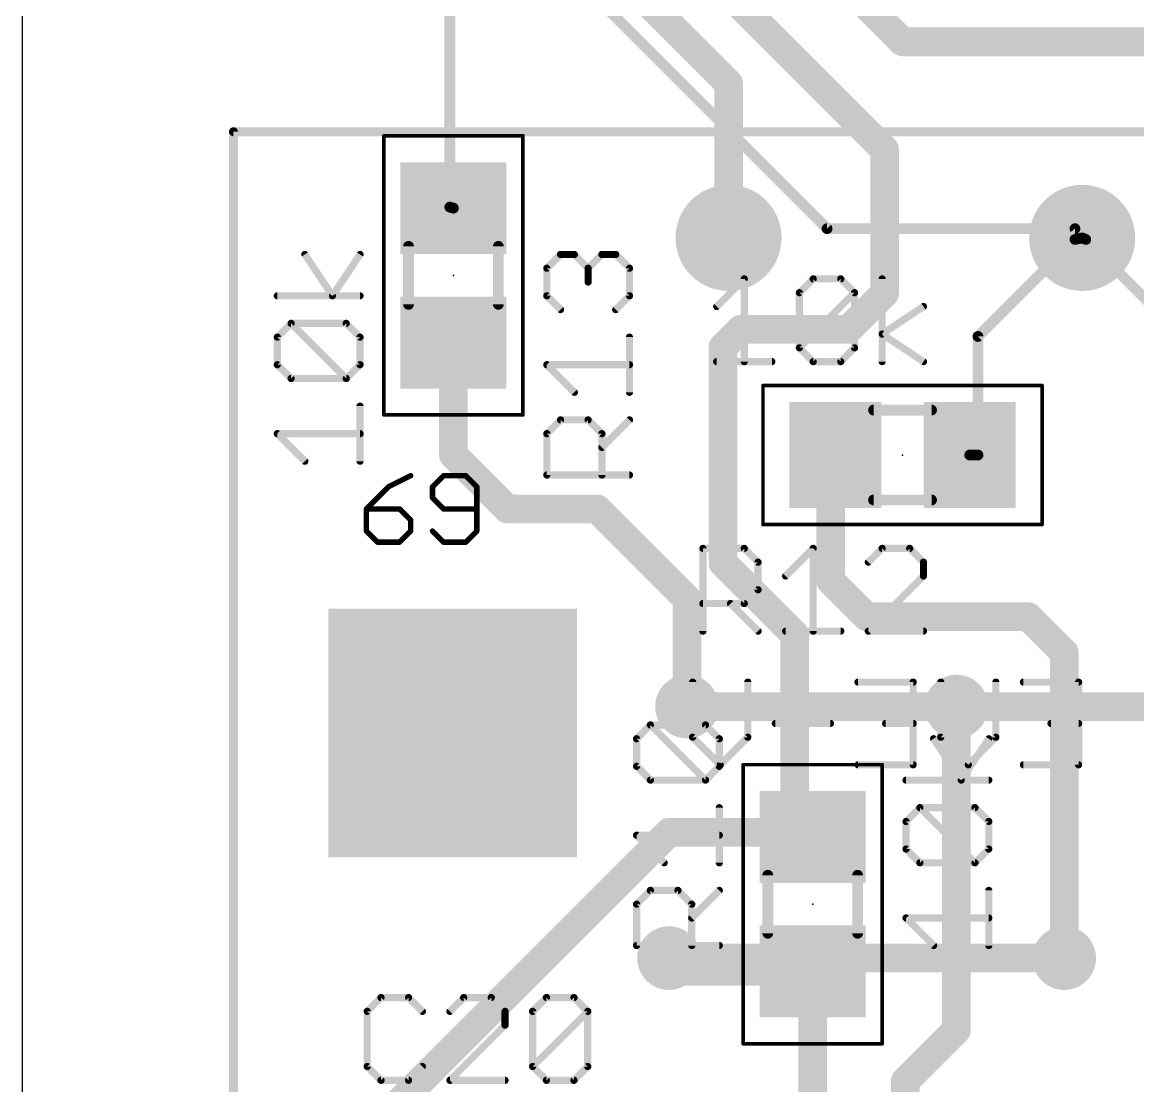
# Model space of a CAD drawing. Extents: x -1 to 57.9, y -5.8 to 55.6.
# Drawn here: x -1.02 to 14.76, y 6.32 to 21.36 of the extents above; entities that cross this region are included whole.
import ezdxf

# ---------------------------------------------------------------- set-up
doc = ezdxf.new("R2010")
doc.units = 0
for name, color, linetype in [('1', 22, 'CONTINUOUS'), ('16', 175, 'CONTINUOUS'), ('17', 82, 'CONTINUOUS'), ('18', 82, 'CONTINUOUS'), ('20', 7, 'CONTINUOUS'), ('22', 253, 'CONTINUOUS'), ('23', 7, 'CONTINUOUS'), ('25', 253, 'CONTINUOUS'), ('27', 253, 'CONTINUOUS'), ('39', 22, 'CONTINUOUS'), ('51', 253, 'CONTINUOUS')]:
    doc.layers.add(name, color=color, linetype=linetype)

# ---------------------------------------------------------------- blocks, each defined once
blk = doc.blocks.new('RECT')
blk.add_solid([(-0.5, -0.5), (0.5, -0.5), (-0.5, 0.5), (0.5, 0.5)])
blk = doc.blocks.new('ROUNDP')
at = {"const_width": 0.5}
blk.add_lwpolyline([(0, -0.25, 1), (0, 0.25, 1), (0, -0.25)], format="xyb", dxfattribs=at)
blk = doc.blocks.new('SQUAREP')
blk.add_solid([(-0.5, -0.5), (0.5, -0.5), (-0.5, 0.5), (0.5, 0.5)])
blk = doc.blocks.new('ROUNDV')
at = {"const_width": 0.5}
blk.add_lwpolyline([(0, -0.25, 1), (0, 0.25, 1), (0, -0.25)], format="xyb", dxfattribs=at)

msp = doc.modelspace()

# ---------------------------------------------------------------- linework, layer by layer
at = {"layer": '1'}
for points, const_width in [([(10.16, 22.352), (11.43, 21.082)], 0.4064), ([(8.89, 21.844), (11.176, 19.558)], 0.4064), ([(8.97, 20.494), (7.874, 21.59)], 0.4064), ([(5.0292, 21.6408), (5.0292, 18.7452)], 0.1524), ([(11.43, 21.082), (20.574, 21.082)], 0.4064), ([(8.97, 18.31), (8.97, 20.494)], 0.4064), ([(11.176, 19.558), (11.176, 17.526)], 0.4064), ([(5.0292, 18.7452), (5.08, 18.73)], 0.1524), ([(13.8684, 18.288), (12.4968, 16.9164)], 0.1524), ([(13.8684, 18.288), (13.97, 18.31)], 0.1524), ([(11.176, 17.526), (10.668, 17.018)], 0.4064), ([(9.144, 17.018), (8.89, 16.764)], 0.4064), ([(10.668, 17.018), (9.144, 17.018)], 0.4064), ([(5.08, 15.24), (5.08, 16.83)], 0.4064), ([(8.89, 16.764), (8.89, 13.716)], 0.4064), ([(12.4968, 16.9164), (12.4968, 15.24)], 0.1524), ([(5.842, 14.478), (5.08, 15.24)], 0.4064), ([(10.414, 15.174), (10.48, 15.24)], 0.4064), ([(10.414, 13.462), (10.414, 15.174)], 0.4064), ([(12.4968, 15.24), (12.38, 15.24)], 0.1524), ([(7.112, 14.478), (5.842, 14.478)], 0.4064), ([(8.382, 13.208), (7.112, 14.478)], 0.4064), ([(8.89, 13.716), (9.906, 12.7)], 0.4064), ([(10.922, 12.954), (10.414, 13.462)], 0.4064), ([(8.382, 11.684), (8.382, 13.208)], 0.4064), ([(13.208, 12.954), (10.922, 12.954)], 0.4064), ([(13.716, 12.446), (13.208, 12.954)], 0.4064), ([(9.906, 12.7), (9.906, 10.094)], 0.4064), ([(13.716, 8.128), (13.716, 12.446)], 0.4064), ([(12.192, 7.112), (12.192, 11.684)], 0.4064), ([(9.906, 10.094), (10.16, 9.84)], 0.4064), ([(4.13, 5.908), (8.128, 9.906)], 0.4064), ([(8.128, 9.906), (10.094, 9.906)], 0.4064), ([(10.094, 9.906), (10.16, 9.84)], 0.4064), ([(8.316, 7.94), (8.128, 8.128)], 0.4064), ([(10.16, 7.94), (8.316, 7.94)], 0.4064), ([(10.16, 6.096), (10.16, 7.94)], 0.4064), ([(11.47, 6.39), (12.192, 7.112)], 0.4064), ([(11.47, 3.81), (11.47, 6.39)], 0.4064)]:
    msp.add_lwpolyline(points, dxfattribs=dict(at, const_width=const_width))
for points, const_width in [([(11.43, 21.1836, 1), (11.43, 20.9804)], 0.2032), ([(11.3582, 21.0102, 1), (11.5018, 21.1538)], 0.2032), ([(9.0716, 20.494, 1), (8.8684, 20.494)], 0.2032), ([(8.8982, 20.4222, 1), (9.0418, 20.5658)], 0.2032), ([(11.2776, 19.558, 1), (11.0744, 19.558)], 0.2032), ([(11.1042, 19.4862, 1), (11.2478, 19.6298)], 0.2032), ([(5.0401, 18.7817, 1), (5.0183, 18.7087)], 0.0762), ([(4.9911, 18.7452, 1), (5.0673, 18.7452)], 0.0762), ([(5.0691, 18.6935, 1), (5.0909, 18.7665)], 0.0762), ([(8.8684, 18.31, 1), (9.0716, 18.31)], 0.2032), ([(13.8603, 18.3252, 1), (13.8765, 18.2508)], 0.0762), ([(13.8953, 18.2611, 1), (13.8415, 18.3149)], 0.0762), ([(13.9781, 18.2728, 1), (13.9619, 18.3472)], 0.0762), ([(11.2478, 17.4542, 1), (11.1042, 17.5978)], 0.2032), ([(11.0744, 17.526, 1), (11.2776, 17.526)], 0.2032), ([(9.144, 17.1196, 1), (9.144, 16.9164)], 0.2032), ([(9.2158, 16.9462, 1), (9.0722, 17.0898)], 0.2032), ([(10.5962, 17.0898, 1), (10.7398, 16.9462)], 0.2032), ([(10.668, 16.9164, 1), (10.668, 17.1196)], 0.2032), ([(5.1816, 16.83, 1), (4.9784, 16.83)], 0.2032), ([(8.9916, 16.764, 1), (8.7884, 16.764)], 0.2032), ([(8.8182, 16.8358, 1), (8.9618, 16.6922)], 0.2032), ([(12.5349, 16.9164, 1), (12.4587, 16.9164)], 0.0762), ([(12.4699, 16.9433, 1), (12.5237, 16.8895)], 0.0762), ([(4.9784, 15.24, 1), (5.1816, 15.24)], 0.2032), ([(5.1518, 15.3118, 1), (5.0082, 15.1682)], 0.2032), ([(10.5156, 15.174, 1), (10.3124, 15.174)], 0.2032), ([(10.3422, 15.2458, 1), (10.4858, 15.1022)], 0.2032), ([(10.5518, 15.1682, 1), (10.4082, 15.3118)], 0.2032), ([(12.38, 15.2781, 1), (12.38, 15.2019)], 0.0762), ([(12.4968, 15.2019, 1), (12.4968, 15.2781)], 0.0762), ([(12.4587, 15.24, 1), (12.5349, 15.24)], 0.0762), ([(5.842, 14.5796, 1), (5.842, 14.3764)], 0.2032), ([(7.1838, 14.5498, 1), (7.0402, 14.4062)], 0.2032), ([(7.112, 14.3764, 1), (7.112, 14.5796)], 0.2032), ([(5.7702, 14.4062, 1), (5.9138, 14.5498)], 0.2032), ([(8.9618, 13.7878, 1), (8.8182, 13.6442)], 0.2032), ([(8.7884, 13.716, 1), (8.9916, 13.716)], 0.2032), ([(10.3124, 13.462, 1), (10.5156, 13.462)], 0.2032), ([(10.4858, 13.5338, 1), (10.3422, 13.3902)], 0.2032), ([(8.4836, 13.208, 1), (8.2804, 13.208)], 0.2032), ([(8.3102, 13.1362, 1), (8.4538, 13.2798)], 0.2032), ([(10.922, 13.0556, 1), (10.922, 12.8524)], 0.2032), ([(10.8502, 12.8822, 1), (10.9938, 13.0258)], 0.2032), ([(13.2798, 13.0258, 1), (13.1362, 12.8822)], 0.2032), ([(13.208, 12.8524, 1), (13.208, 13.0556)], 0.2032), ([(10.0076, 12.7, 1), (9.8044, 12.7)], 0.2032), ([(9.8342, 12.6282, 1), (9.9778, 12.7718)], 0.2032), ([(13.8176, 12.446, 1), (13.6144, 12.446)], 0.2032), ([(13.6442, 12.3742, 1), (13.7878, 12.5178)], 0.2032), ([(12.2936, 11.684, 1), (12.0904, 11.684)], 0.2032), ([(8.2804, 11.684, 1), (8.4836, 11.684)], 0.2032), ([(9.9778, 10.1658, 1), (9.8342, 10.0222)], 0.2032), ([(8.128, 10.0076, 1), (8.128, 9.8044)], 0.2032), ([(8.1998, 9.8342, 1), (8.0562, 9.9778)], 0.2032), ([(9.8044, 10.094, 1), (10.0076, 10.094)], 0.2032), ([(10.1658, 9.9778, 1), (10.0222, 9.8342)], 0.2032), ([(10.094, 9.8044, 1), (10.094, 10.0076)], 0.2032), ([(10.0882, 9.7682, 1), (10.2318, 9.9118)], 0.2032), ([(10.0882, 9.7682, 1), (10.2318, 9.9118)], 0.2032), ([(8.1998, 8.1998, 1), (8.0562, 8.0562)], 0.2032), ([(13.6144, 8.128, 1), (13.8176, 8.128)], 0.2032), ([(8.316, 8.0416, 1), (8.316, 7.8384)], 0.2032), ([(8.2442, 7.8682, 1), (8.3878, 8.0118)], 0.2032), ([(10.2616, 7.94, 1), (10.0584, 7.94)], 0.2032), ([(10.16, 7.8384, 1), (10.16, 8.0416)], 0.2032), ([(12.2638, 7.0402, 1), (12.1202, 7.1838)], 0.2032), ([(12.0904, 7.112, 1), (12.2936, 7.112)], 0.2032), ([(11.5716, 6.39, 1), (11.3684, 6.39)], 0.2032), ([(11.3982, 6.4618, 1), (11.5418, 6.3182)], 0.2032)]:
    msp.add_lwpolyline(points, format="xyb", dxfattribs=dict(at, const_width=const_width))
at = {"layer": '16'}
for points, const_width in [([(5.9436, 22.86), (10.3632, 18.4404)], 0.1524), ([(10.3632, 18.4404), (13.8684, 18.4404)], 0.1524), ([(13.8684, 18.4404), (13.97, 18.31)], 0.1524), ([(14.0208, 18.288), (13.97, 18.31)], 0.1524), ([(14.0208, 18.288), (17.526, 14.7828)], 0.1524), ([(12.192, 11.684), (8.382, 11.684)], 0.4064), ([(15.24, 11.684), (12.192, 11.684)], 0.4064), ([(8.128, 8.128), (13.716, 8.128)], 0.4064)]:
    msp.add_lwpolyline(points, dxfattribs=dict(at, const_width=const_width))
for points, const_width in [([(10.3632, 18.4785, 1), (10.3632, 18.4023)], 0.0762), ([(10.3363, 18.4135, 1), (10.3901, 18.4673)], 0.0762), ([(13.8985, 18.4638, 1), (13.8383, 18.417)], 0.0762), ([(13.8684, 18.4023, 1), (13.8684, 18.4785)], 0.0762), ([(13.9851, 18.345, 1), (13.9549, 18.275)], 0.0762), ([(13.9399, 18.2866, 1), (14.0001, 18.3334)], 0.0762), ([(14.0477, 18.3149, 1), (13.9939, 18.2611)], 0.0762), ([(14.0057, 18.253, 1), (14.0359, 18.323)], 0.0762), ([(8.382, 11.7856, 1), (8.382, 11.5824)], 0.2032), ([(12.192, 11.7856, 1), (12.192, 11.5824)], 0.2032), ([(12.192, 11.5824, 1), (12.192, 11.7856)], 0.2032), ([(8.128, 8.2296, 1), (8.128, 8.0264)], 0.2032), ([(13.716, 8.0264, 1), (13.716, 8.2296)], 0.2032)]:
    msp.add_lwpolyline(points, format="xyb", dxfattribs=dict(at, const_width=const_width))
at = {"layer": '20'}
msp.add_line((-1.016, 55.616), (-1.016, -0.762), dxfattribs=at)
at = {"layer": '22'}
for points, const_width in [([(20.97, 19.81), (1.97, 19.81)], 0.127), ([(1.97, 19.81), (1.97, 1.81)], 0.127), ([(8.462, 11.2506), (8.462, 12.0302)], 0.1016), ([(9.2416, 12.0302), (9.2416, 11.2506)], 0.1016), ([(10.8008, 12.0302), (11.5804, 12.0302)], 0.1016), ([(11.5804, 12.0302), (11.5804, 10.8608)], 0.1016), ([(11.9702, 11.2506), (11.9702, 12.0302)], 0.1016), ([(12.7498, 12.0302), (12.7498, 11.2506)], 0.1016), ([(13.1396, 12.0302), (13.9192, 12.0302)], 0.1016), ([(13.9192, 12.0302), (13.9192, 10.8608)], 0.1016), ([(10.411, 11.4455), (9.6314, 11.4455)], 0.1016), ([(11.5804, 11.4455), (11.1906, 11.4455)], 0.1016), ([(13.9192, 11.4455), (13.5294, 11.4455)], 0.1016), ([(8.8518, 10.8608), (8.462, 11.2506)], 0.1016), ([(9.2416, 11.2506), (8.8518, 10.8608)], 0.1016), ([(12.36, 10.8608), (11.9702, 11.2506)], 0.1016), ([(12.7498, 11.2506), (12.36, 10.8608)], 0.1016), ([(11.5804, 10.8608), (10.8008, 10.8608)], 0.1016), ([(13.9192, 10.8608), (13.1396, 10.8608)], 0.1016)]:
    msp.add_lwpolyline(points, dxfattribs=dict(at, const_width=const_width))
for points, const_width in [([(1.97, 19.8418, 1), (1.97, 19.7783)], 0.0635), ([(2.0018, 19.81, 1), (1.9383, 19.81)], 0.0635), ([(8.4874, 12.0302, 1), (8.4366, 12.0302)], 0.0508), ([(9.267, 12.0302, 1), (9.2162, 12.0302)], 0.0508), ([(10.8008, 12.0556, 1), (10.8008, 12.0048)], 0.0508), ([(11.6058, 12.0302, 1), (11.555, 12.0302)], 0.0508), ([(11.5804, 12.0048, 1), (11.5804, 12.0556)], 0.0508), ([(11.9956, 12.0302, 1), (11.9448, 12.0302)], 0.0508), ([(12.7752, 12.0302, 1), (12.7244, 12.0302)], 0.0508), ([(13.1396, 12.0556, 1), (13.1396, 12.0048)], 0.0508), ([(13.9446, 12.0302, 1), (13.8938, 12.0302)], 0.0508), ([(13.9192, 12.0048, 1), (13.9192, 12.0556)], 0.0508), ([(9.6314, 11.4709, 1), (9.6314, 11.4201)], 0.0508), ([(10.411, 11.4201, 1), (10.411, 11.4709)], 0.0508), ([(11.1906, 11.4709, 1), (11.1906, 11.4201)], 0.0508), ([(11.5804, 11.4201, 1), (11.5804, 11.4709)], 0.0508), ([(13.5294, 11.4709, 1), (13.5294, 11.4201)], 0.0508), ([(13.9192, 11.4201, 1), (13.9192, 11.4709)], 0.0508), ([(8.48, 11.2686, 1), (8.4441, 11.2326)], 0.0508), ([(8.4366, 11.2506, 1), (8.4874, 11.2506)], 0.0508), ([(9.2162, 11.2506, 1), (9.267, 11.2506)], 0.0508), ([(9.2596, 11.2326, 1), (9.2237, 11.2686)], 0.0508), ([(11.9882, 11.2686, 1), (11.9522, 11.2326)], 0.0508), ([(11.9448, 11.2506, 1), (11.9956, 11.2506)], 0.0508), ([(12.7244, 11.2506, 1), (12.7752, 11.2506)], 0.0508), ([(12.7678, 11.2326, 1), (12.7318, 11.2686)], 0.0508), ([(8.8339, 10.8788, 1), (8.8698, 10.8428)], 0.0508), ([(8.8339, 10.8428, 1), (8.8698, 10.8788)], 0.0508), ([(10.8008, 10.8862, 1), (10.8008, 10.8354)], 0.0508), ([(11.555, 10.8608, 1), (11.6058, 10.8608)], 0.0508), ([(11.5804, 10.8354, 1), (11.5804, 10.8862)], 0.0508), ([(12.342, 10.8788, 1), (12.378, 10.8428)], 0.0508), ([(12.342, 10.8428, 1), (12.378, 10.8788)], 0.0508), ([(13.1396, 10.8862, 1), (13.1396, 10.8354)], 0.0508), ([(13.8938, 10.8608, 1), (13.9446, 10.8608)], 0.0508), ([(13.9192, 10.8354, 1), (13.9192, 10.8862)], 0.0508)]:
    msp.add_lwpolyline(points, format="xyb", dxfattribs=dict(at, const_width=const_width))
at = {"layer": '23'}
for p in [(5.08, 17.78), (11.43, 15.24), (10.16, 8.89)]:
    msp.add_point(p, dxfattribs=at)
at = {"layer": '25'}
for points, const_width in [([(6.3998, 17.8811), (6.5947, 18.076)], 0.1016), ([(6.5947, 18.076), (6.7896, 18.076)], 0.1016), ([(6.7896, 18.076), (6.9845, 17.8811)], 0.1016), ([(6.9845, 17.8811), (7.1794, 18.076)], 0.1016), ([(7.1794, 18.076), (7.3743, 18.076)], 0.1016), ([(7.3743, 18.076), (7.5692, 17.8811)], 0.1016), ([(6.3998, 17.4913), (6.3998, 17.8811)], 0.1016), ([(6.9845, 17.8811), (6.9845, 17.6862)], 0.1016), ([(7.5692, 17.8811), (7.5692, 17.4913)], 0.1016), ([(6.5947, 17.2964), (6.3998, 17.4913)], 0.1016), ([(7.5692, 17.4913), (7.3743, 17.2964)], 0.1016), ([(7.5692, 16.127), (7.5692, 16.9066)], 0.1016), ([(6.7896, 16.127), (6.3998, 16.5168)], 0.1016), ([(6.3998, 16.5168), (7.5692, 16.5168)], 0.1016), ([(6.3998, 15.5423), (6.5947, 15.7372)], 0.1016), ([(6.5947, 15.7372), (6.9845, 15.7372)], 0.1016), ([(6.9845, 15.7372), (7.1794, 15.5423)], 0.1016), ([(7.1794, 15.3474), (7.5692, 15.7372)], 0.1016), ([(6.3998, 14.9576), (6.3998, 15.5423)], 0.1016), ([(7.1794, 15.5423), (7.1794, 14.9576)], 0.1016), ([(4.4752, 14.9487), (4.1616, 14.7919)], 0.0762), ([(4.9404, 14.9487), (4.7836, 14.7919)], 0.0762), ([(5.2539, 14.9487), (4.9404, 14.9487)], 0.0762), ([(5.4107, 14.7919), (5.2539, 14.9487)], 0.0762), ([(7.5692, 14.9576), (6.3998, 14.9576)], 0.1016), ([(4.1616, 14.7919), (3.8481, 14.4784)], 0.0762), ([(4.7836, 14.7919), (4.7836, 14.6352)], 0.0762), ([(5.4107, 14.1649), (5.4107, 14.7919)], 0.0762), ([(4.7836, 14.6352), (4.9404, 14.4784)], 0.0762), ([(3.8481, 14.4784), (3.8481, 14.1649)], 0.0762), ([(4.3184, 14.4784), (3.8481, 14.4784)], 0.0762), ([(4.4752, 14.3216), (4.3184, 14.4784)], 0.0762), ([(4.9404, 14.4784), (5.4107, 14.4784)], 0.0762), ([(4.4752, 14.1649), (4.4752, 14.3216)], 0.0762), ([(3.8481, 14.1649), (4.0049, 14.0081)], 0.0762), ([(4.3184, 14.0081), (4.4752, 14.1649)], 0.0762), ([(4.7836, 14.1649), (4.9404, 14.0081)], 0.0762), ([(5.2539, 14.0081), (5.4107, 14.1649)], 0.0762), ([(4.0049, 14.0081), (4.3184, 14.0081)], 0.0762), ([(4.9404, 14.0081), (5.2539, 14.0081)], 0.0762), ([(8.6076, 12.7508), (8.6076, 13.9202)], 0.1016), ([(8.6076, 13.9202), (9.1923, 13.9202)], 0.1016), ([(9.1923, 13.9202), (9.3872, 13.7253)], 0.1016), ([(9.777, 13.5304), (10.1668, 13.9202)], 0.1016), ([(10.1668, 13.9202), (10.1668, 12.7508)], 0.1016), ([(11.1413, 13.9202), (10.9464, 13.7253)], 0.1016), ([(11.5311, 13.9202), (11.1413, 13.9202)], 0.1016), ([(11.726, 13.7253), (11.5311, 13.9202)], 0.1016), ([(9.3872, 13.7253), (9.3872, 13.3355)], 0.1016), ([(11.726, 13.5304), (11.726, 13.7253)], 0.1016), ([(10.9464, 12.7508), (11.726, 13.5304)], 0.1016), ([(9.3872, 13.3355), (9.1923, 13.1406)], 0.1016), ([(9.1923, 13.1406), (8.6076, 13.1406)], 0.1016), ([(8.9974, 13.1406), (9.3872, 12.7508)], 0.1016), ([(9.777, 12.7508), (10.5566, 12.7508)], 0.1016), ([(11.726, 12.7508), (10.9464, 12.7508)], 0.1016), ([(7.6698, 11.2293), (7.8647, 11.4242)], 0.1016), ([(7.8647, 11.4242), (8.6443, 11.4242)], 0.1016), ([(8.6443, 10.6446), (7.8647, 11.4242)], 0.1016), ([(8.6443, 11.4242), (8.8392, 11.2293)], 0.1016), ([(7.6698, 10.8395), (7.6698, 11.2293)], 0.1016), ([(8.8392, 11.2293), (8.8392, 10.8395)], 0.1016), ([(7.8647, 10.6446), (7.6698, 10.8395)], 0.1016), ([(8.8392, 10.8395), (8.6443, 10.6446)], 0.1016), ([(8.6443, 10.6446), (7.8647, 10.6446)], 0.1016), ([(8.8392, 9.4752), (8.8392, 10.2548)], 0.1016), ([(8.0596, 9.4752), (7.6698, 9.865)], 0.1016), ([(7.6698, 9.865), (8.8392, 9.865)], 0.1016), ([(7.6698, 8.8905), (7.8647, 9.0854)], 0.1016), ([(7.8647, 9.0854), (8.2545, 9.0854)], 0.1016), ([(8.2545, 9.0854), (8.4494, 8.8905)], 0.1016), ([(8.4494, 8.6956), (8.8392, 9.0854)], 0.1016), ([(7.6698, 8.3058), (7.6698, 8.8905)], 0.1016), ([(8.4494, 8.8905), (8.4494, 8.3058)], 0.1016), ([(8.8392, 8.3058), (7.6698, 8.3058)], 0.1016), ([(4.0557, 7.5702), (3.8608, 7.3753)], 0.1016), ([(4.4455, 7.5702), (4.0557, 7.5702)], 0.1016), ([(4.6404, 7.3753), (4.4455, 7.5702)], 0.1016), ([(5.2251, 7.5702), (5.0302, 7.3753)], 0.1016), ([(5.6149, 7.5702), (5.2251, 7.5702)], 0.1016), ([(5.8098, 7.3753), (5.6149, 7.5702)], 0.1016), ([(6.1996, 7.3753), (6.3945, 7.5702)], 0.1016), ([(6.3945, 7.5702), (6.7843, 7.5702)], 0.1016), ([(6.7843, 7.5702), (6.9792, 7.3753)], 0.1016), ([(3.8608, 7.3753), (3.8608, 6.5957)], 0.1016), ([(5.8098, 7.1804), (5.8098, 7.3753)], 0.1016), ([(6.1996, 6.5957), (6.1996, 7.3753)], 0.1016), ([(6.1996, 6.5957), (6.9792, 7.3753)], 0.1016), ([(6.9792, 7.3753), (6.9792, 6.5957)], 0.1016), ([(5.0302, 6.4008), (5.8098, 7.1804)], 0.1016), ([(3.8608, 6.5957), (4.0557, 6.4008)], 0.1016), ([(4.4455, 6.4008), (4.6404, 6.5957)], 0.1016), ([(6.3945, 6.4008), (6.1996, 6.5957)], 0.1016), ([(6.9792, 6.5957), (6.7843, 6.4008)], 0.1016), ([(4.0557, 6.4008), (4.4455, 6.4008)], 0.1016), ([(5.8098, 6.4008), (5.0302, 6.4008)], 0.1016), ([(6.7843, 6.4008), (6.3945, 6.4008)], 0.1016)]:
    msp.add_lwpolyline(points, dxfattribs=dict(at, const_width=const_width))
for points, const_width in [([(6.5947, 18.1014, 1), (6.5947, 18.0506)], 0.0508), ([(6.6127, 18.058, 1), (6.5767, 18.094)], 0.0508), ([(6.8076, 18.094, 1), (6.7716, 18.058)], 0.0508), ([(6.7896, 18.0506, 1), (6.7896, 18.1014)], 0.0508), ([(7.1794, 18.1014, 1), (7.1794, 18.0506)], 0.0508), ([(7.1974, 18.058, 1), (7.1614, 18.094)], 0.0508), ([(7.3923, 18.094, 1), (7.3563, 18.058)], 0.0508), ([(7.3743, 18.0506, 1), (7.3743, 18.1014)], 0.0508), ([(6.3818, 17.8991, 1), (6.4178, 17.8631)], 0.0508), ([(6.4252, 17.8811, 1), (6.3744, 17.8811)], 0.0508), ([(6.9665, 17.8991, 1), (7.0025, 17.8631)], 0.0508), ([(7.0099, 17.8811, 1), (6.9591, 17.8811)], 0.0508), ([(6.9665, 17.8631, 1), (7.0025, 17.8991)], 0.0508), ([(7.5946, 17.8811, 1), (7.5438, 17.8811)], 0.0508), ([(7.5512, 17.8631, 1), (7.5872, 17.8991)], 0.0508), ([(6.9591, 17.6862, 1), (7.0099, 17.6862)], 0.0508), ([(6.4178, 17.5093, 1), (6.3818, 17.4733)], 0.0508), ([(6.3744, 17.4913, 1), (6.4252, 17.4913)], 0.0508), ([(7.5438, 17.4913, 1), (7.5946, 17.4913)], 0.0508), ([(7.5872, 17.4733, 1), (7.5512, 17.5093)], 0.0508), ([(6.5767, 17.2784, 1), (6.6127, 17.3144)], 0.0508), ([(7.3563, 17.3144, 1), (7.3923, 17.2784)], 0.0508), ([(7.5946, 16.9066, 1), (7.5438, 16.9066)], 0.0508), ([(6.4178, 16.5348, 1), (6.3818, 16.4988)], 0.0508), ([(6.3998, 16.5422, 1), (6.3998, 16.4914)], 0.0508), ([(7.5692, 16.4914, 1), (7.5692, 16.5422)], 0.0508), ([(6.7716, 16.109, 1), (6.8076, 16.145)], 0.0508), ([(7.5438, 16.127, 1), (7.5946, 16.127)], 0.0508), ([(6.5947, 15.7626, 1), (6.5947, 15.7118)], 0.0508), ([(6.6127, 15.7192, 1), (6.5767, 15.7552)], 0.0508), ([(7.0025, 15.7552, 1), (6.9665, 15.7192)], 0.0508), ([(6.9845, 15.7118, 1), (6.9845, 15.7626)], 0.0508), ([(7.5872, 15.7192, 1), (7.5512, 15.7552)], 0.0508), ([(6.3818, 15.5603, 1), (6.4178, 15.5243)], 0.0508), ([(6.4252, 15.5423, 1), (6.3744, 15.5423)], 0.0508), ([(7.2048, 15.5423, 1), (7.154, 15.5423)], 0.0508), ([(7.1614, 15.5243, 1), (7.1974, 15.5603)], 0.0508), ([(7.1614, 15.3654, 1), (7.1974, 15.3294)], 0.0508), ([(4.4837, 14.9317, 1), (4.4666, 14.9657)], 0.0381), ([(4.9404, 14.9678, 1), (4.9404, 14.9297)], 0.0381), ([(4.9539, 14.9352, 1), (4.9269, 14.9622)], 0.0381), ([(5.2674, 14.9622, 1), (5.2404, 14.9352)], 0.0381), ([(5.2539, 14.9297, 1), (5.2539, 14.9678)], 0.0381), ([(6.3998, 14.983, 1), (6.3998, 14.9322)], 0.0508), ([(6.3744, 14.9576, 1), (6.4252, 14.9576)], 0.0508), ([(7.154, 14.9576, 1), (7.2048, 14.9576)], 0.0508), ([(7.5692, 14.9322, 1), (7.5692, 14.983)], 0.0508), ([(4.1531, 14.809, 1), (4.1702, 14.7749)], 0.0381), ([(4.1751, 14.7785, 1), (4.1482, 14.8054)], 0.0381), ([(4.8027, 14.7919, 1), (4.7646, 14.7919)], 0.0381), ([(5.4297, 14.7919, 1), (5.3916, 14.7919)], 0.0381), ([(4.7701, 14.8054, 1), (4.7971, 14.7785)], 0.0381), ([(4.7971, 14.6486, 1), (4.7701, 14.6217)], 0.0381), ([(5.3972, 14.7785, 1), (5.4242, 14.8054)], 0.0381), ([(3.8481, 14.4975, 1), (3.8481, 14.4594)], 0.0381), ([(3.8672, 14.4784, 1), (3.8291, 14.4784)], 0.0381), ([(3.8346, 14.4919, 1), (3.8616, 14.4649)], 0.0381), ([(4.3319, 14.4919, 1), (4.3049, 14.4649)], 0.0381), ([(4.3184, 14.4594, 1), (4.3184, 14.4975)], 0.0381), ([(4.7646, 14.6352, 1), (4.8027, 14.6352)], 0.0381), ([(4.9404, 14.4975, 1), (4.9404, 14.4594)], 0.0381), ([(4.9269, 14.4649, 1), (4.9539, 14.4919)], 0.0381), ([(5.4107, 14.4594, 1), (5.4107, 14.4975)], 0.0381), ([(4.4942, 14.3216, 1), (4.4561, 14.3216)], 0.0381), ([(4.4617, 14.3082, 1), (4.4886, 14.3351)], 0.0381), ([(3.8616, 14.1783, 1), (3.8346, 14.1514)], 0.0381), ([(4.4886, 14.1514, 1), (4.4617, 14.1783)], 0.0381), ([(4.7971, 14.1783, 1), (4.7701, 14.1514)], 0.0381), ([(5.4242, 14.1514, 1), (5.3972, 14.1783)], 0.0381), ([(3.8291, 14.1649, 1), (3.8672, 14.1649)], 0.0381), ([(4.0049, 14.0272, 1), (4.0049, 13.9891)], 0.0381), ([(3.9914, 13.9946, 1), (4.0183, 14.0216)], 0.0381), ([(4.3049, 14.0216, 1), (4.3319, 13.9946)], 0.0381), ([(4.3184, 13.9891, 1), (4.3184, 14.0272)], 0.0381), ([(4.4561, 14.1649, 1), (4.4942, 14.1649)], 0.0381), ([(4.9404, 14.0272, 1), (4.9404, 13.9891)], 0.0381), ([(4.9269, 13.9946, 1), (4.9539, 14.0216)], 0.0381), ([(5.2404, 14.0216, 1), (5.2674, 13.9946)], 0.0381), ([(5.2539, 13.9891, 1), (5.2539, 14.0272)], 0.0381), ([(5.3916, 14.1649, 1), (5.4297, 14.1649)], 0.0381), ([(8.633, 13.9202, 1), (8.5822, 13.9202)], 0.0508), ([(8.6076, 13.9456, 1), (8.6076, 13.8948)], 0.0508), ([(9.2103, 13.9382, 1), (9.1743, 13.9022)], 0.0508), ([(9.1923, 13.8948, 1), (9.1923, 13.9456)], 0.0508), ([(10.1922, 13.9202, 1), (10.1414, 13.9202)], 0.0508), ([(10.1848, 13.9022, 1), (10.1488, 13.9382)], 0.0508), ([(11.1413, 13.9456, 1), (11.1413, 13.8948)], 0.0508), ([(11.1593, 13.9022, 1), (11.1233, 13.9382)], 0.0508), ([(11.5491, 13.9382, 1), (11.5131, 13.9022)], 0.0508), ([(11.5311, 13.8948, 1), (11.5311, 13.9456)], 0.0508), ([(9.4126, 13.7253, 1), (9.3618, 13.7253)], 0.0508), ([(9.3692, 13.7073, 1), (9.4052, 13.7433)], 0.0508), ([(10.9284, 13.7433, 1), (10.9644, 13.7073)], 0.0508), ([(11.7514, 13.7253, 1), (11.7006, 13.7253)], 0.0508), ([(11.708, 13.7073, 1), (11.744, 13.7433)], 0.0508), ([(9.759, 13.5484, 1), (9.795, 13.5124)], 0.0508), ([(11.744, 13.5124, 1), (11.708, 13.5484)], 0.0508), ([(11.7006, 13.5304, 1), (11.7514, 13.5304)], 0.0508), ([(9.3618, 13.3355, 1), (9.4126, 13.3355)], 0.0508), ([(9.4052, 13.3175, 1), (9.3692, 13.3535)], 0.0508), ([(8.6076, 13.166, 1), (8.6076, 13.1152)], 0.0508), ([(9.0154, 13.1586, 1), (8.9794, 13.1226)], 0.0508), ([(9.1743, 13.1586, 1), (9.2103, 13.1226)], 0.0508), ([(9.1923, 13.1152, 1), (9.1923, 13.166)], 0.0508), ([(8.5822, 12.7508, 1), (8.633, 12.7508)], 0.0508), ([(9.3692, 12.7328, 1), (9.4052, 12.7688)], 0.0508), ([(9.777, 12.7762, 1), (9.777, 12.7254)], 0.0508), ([(10.1414, 12.7508, 1), (10.1922, 12.7508)], 0.0508), ([(10.5566, 12.7254, 1), (10.5566, 12.7762)], 0.0508), ([(10.9284, 12.7688, 1), (10.9644, 12.7328)], 0.0508), ([(10.9464, 12.7762, 1), (10.9464, 12.7254)], 0.0508), ([(11.726, 12.7254, 1), (11.726, 12.7762)], 0.0508), ([(7.8827, 11.4422, 1), (7.8467, 11.4062)], 0.0508), ([(7.8647, 11.4496, 1), (7.8647, 11.3988)], 0.0508), ([(7.8827, 11.4062, 1), (7.8467, 11.4422)], 0.0508), ([(8.6623, 11.4422, 1), (8.6263, 11.4062)], 0.0508), ([(8.6443, 11.3988, 1), (8.6443, 11.4496)], 0.0508), ([(7.6518, 11.2473, 1), (7.6878, 11.2113)], 0.0508), ([(7.6952, 11.2293, 1), (7.6444, 11.2293)], 0.0508), ([(8.8646, 11.2293, 1), (8.8138, 11.2293)], 0.0508), ([(8.8212, 11.2113, 1), (8.8572, 11.2473)], 0.0508), ([(7.6878, 10.8575, 1), (7.6518, 10.8215)], 0.0508), ([(8.8572, 10.8215, 1), (8.8212, 10.8575)], 0.0508), ([(7.6444, 10.8395, 1), (7.6952, 10.8395)], 0.0508), ([(8.8138, 10.8395, 1), (8.8646, 10.8395)], 0.0508), ([(7.8647, 10.67, 1), (7.8647, 10.6192)], 0.0508), ([(7.8467, 10.6266, 1), (7.8827, 10.6626)], 0.0508), ([(8.6263, 10.6626, 1), (8.6623, 10.6266)], 0.0508), ([(8.6263, 10.6266, 1), (8.6623, 10.6626)], 0.0508), ([(8.6443, 10.6192, 1), (8.6443, 10.67)], 0.0508), ([(8.8646, 10.2548, 1), (8.8138, 10.2548)], 0.0508), ([(7.6878, 9.883, 1), (7.6518, 9.847)], 0.0508), ([(7.6698, 9.8904, 1), (7.6698, 9.8396)], 0.0508), ([(8.8392, 9.8396, 1), (8.8392, 9.8904)], 0.0508), ([(8.0416, 9.4572, 1), (8.0776, 9.4932)], 0.0508), ([(8.8138, 9.4752, 1), (8.8646, 9.4752)], 0.0508), ([(7.8647, 9.1108, 1), (7.8647, 9.06)], 0.0508), ([(7.8827, 9.0674, 1), (7.8467, 9.1034)], 0.0508), ([(8.2725, 9.1034, 1), (8.2365, 9.0674)], 0.0508), ([(8.2545, 9.06, 1), (8.2545, 9.1108)], 0.0508), ([(8.8572, 9.0674, 1), (8.8212, 9.1034)], 0.0508), ([(7.6518, 8.9085, 1), (7.6878, 8.8725)], 0.0508), ([(7.6952, 8.8905, 1), (7.6444, 8.8905)], 0.0508), ([(8.4748, 8.8905, 1), (8.424, 8.8905)], 0.0508), ([(8.4314, 8.8725, 1), (8.4674, 8.9085)], 0.0508), ([(8.4314, 8.7136, 1), (8.4674, 8.6776)], 0.0508), ([(7.6698, 8.3312, 1), (7.6698, 8.2804)], 0.0508), ([(7.6444, 8.3058, 1), (7.6952, 8.3058)], 0.0508), ([(8.424, 8.3058, 1), (8.4748, 8.3058)], 0.0508), ([(8.8392, 8.2804, 1), (8.8392, 8.3312)], 0.0508), ([(4.0557, 7.5956, 1), (4.0557, 7.5448)], 0.0508), ([(4.0737, 7.5522, 1), (4.0377, 7.5882)], 0.0508), ([(4.4635, 7.5882, 1), (4.4275, 7.5522)], 0.0508), ([(4.4455, 7.5448, 1), (4.4455, 7.5956)], 0.0508), ([(5.2251, 7.5956, 1), (5.2251, 7.5448)], 0.0508), ([(5.2431, 7.5522, 1), (5.2071, 7.5882)], 0.0508), ([(5.6329, 7.5882, 1), (5.5969, 7.5522)], 0.0508), ([(5.6149, 7.5448, 1), (5.6149, 7.5956)], 0.0508), ([(6.3945, 7.5956, 1), (6.3945, 7.5448)], 0.0508), ([(6.4125, 7.5522, 1), (6.3765, 7.5882)], 0.0508), ([(6.8023, 7.5882, 1), (6.7663, 7.5522)], 0.0508), ([(6.7843, 7.5448, 1), (6.7843, 7.5956)], 0.0508), ([(3.8428, 7.3933, 1), (3.8788, 7.3573)], 0.0508), ([(3.8862, 7.3753, 1), (3.8354, 7.3753)], 0.0508), ([(4.6224, 7.3573, 1), (4.6584, 7.3933)], 0.0508), ([(5.0122, 7.3933, 1), (5.0482, 7.3573)], 0.0508), ([(5.8352, 7.3753, 1), (5.7844, 7.3753)], 0.0508), ([(5.7918, 7.3573, 1), (5.8278, 7.3933)], 0.0508), ([(6.1816, 7.3933, 1), (6.2176, 7.3573)], 0.0508), ([(6.225, 7.3753, 1), (6.1742, 7.3753)], 0.0508), ([(7.0046, 7.3753, 1), (6.9538, 7.3753)], 0.0508), ([(6.9972, 7.3573, 1), (6.9612, 7.3933)], 0.0508), ([(6.9612, 7.3573, 1), (6.9972, 7.3933)], 0.0508), ([(5.7844, 7.1804, 1), (5.8352, 7.1804)], 0.0508), ([(5.8278, 7.1624, 1), (5.7918, 7.1984)], 0.0508), ([(3.8788, 6.6137, 1), (3.8428, 6.5777)], 0.0508), ([(4.6584, 6.5777, 1), (4.6224, 6.6137)], 0.0508), ([(6.2176, 6.6137, 1), (6.1816, 6.5777)], 0.0508), ([(6.1816, 6.6137, 1), (6.2176, 6.5777)], 0.0508), ([(6.9972, 6.5777, 1), (6.9612, 6.6137)], 0.0508), ([(3.8354, 6.5957, 1), (3.8862, 6.5957)], 0.0508), ([(6.1742, 6.5957, 1), (6.225, 6.5957)], 0.0508), ([(6.9538, 6.5957, 1), (7.0046, 6.5957)], 0.0508), ([(4.0557, 6.4262, 1), (4.0557, 6.3754)], 0.0508), ([(4.0377, 6.3828, 1), (4.0737, 6.4188)], 0.0508), ([(4.4275, 6.4188, 1), (4.4635, 6.3828)], 0.0508), ([(4.4455, 6.3754, 1), (4.4455, 6.4262)], 0.0508), ([(5.0122, 6.4188, 1), (5.0482, 6.3828)], 0.0508), ([(5.0302, 6.4262, 1), (5.0302, 6.3754)], 0.0508), ([(5.8098, 6.3754, 1), (5.8098, 6.4262)], 0.0508), ([(6.3945, 6.4262, 1), (6.3945, 6.3754)], 0.0508), ([(6.3765, 6.3828, 1), (6.4125, 6.4188)], 0.0508), ([(6.7663, 6.4188, 1), (6.8023, 6.3828)], 0.0508), ([(6.7843, 6.3754, 1), (6.7843, 6.4262)], 0.0508)]:
    msp.add_lwpolyline(points, format="xyb", dxfattribs=dict(at, const_width=const_width))
at = {"layer": '27', "const_width": 0.1016}
for points in [[(3.3694, 17.4913), (2.9796, 18.076)], [(3.7592, 18.076), (3.3694, 17.4913)], [(8.8025, 17.3404), (9.1923, 17.7302)], [(9.1923, 17.7302), (9.1923, 16.5608)], [(9.9719, 17.5353), (10.1668, 17.7302)], [(10.1668, 17.7302), (10.5566, 17.7302)], [(10.5566, 17.7302), (10.7515, 17.5353)], [(11.1413, 16.5608), (11.1413, 17.7302)], [(3.7592, 17.4913), (2.5898, 17.4913)], [(9.9719, 16.7557), (9.9719, 17.5353)], [(9.9719, 16.7557), (10.7515, 17.5353)], [(10.7515, 17.5353), (10.7515, 16.7557)], [(11.1413, 16.9506), (11.726, 17.3404)], [(2.5898, 16.9066), (2.7847, 17.1015)], [(2.7847, 17.1015), (3.5643, 17.1015)], [(3.5643, 16.3219), (2.7847, 17.1015)], [(3.5643, 17.1015), (3.7592, 16.9066)], [(2.5898, 16.5168), (2.5898, 16.9066)], [(3.7592, 16.9066), (3.7592, 16.5168)], [(11.726, 16.5608), (11.1413, 16.9506)], [(10.1668, 16.5608), (9.9719, 16.7557)], [(10.7515, 16.7557), (10.5566, 16.5608)], [(2.7847, 16.3219), (2.5898, 16.5168)], [(3.7592, 16.5168), (3.5643, 16.3219)], [(8.8025, 16.5608), (9.5821, 16.5608)], [(10.5566, 16.5608), (10.1668, 16.5608)], [(3.5643, 16.3219), (2.7847, 16.3219)], [(3.7592, 15.1525), (3.7592, 15.9321)], [(2.9796, 15.1525), (2.5898, 15.5423)], [(2.5898, 15.5423), (3.7592, 15.5423)], [(12.2594, 10.6446), (11.8696, 11.2293)], [(12.6492, 11.2293), (12.2594, 10.6446)], [(12.6492, 10.6446), (11.4798, 10.6446)], [(11.4798, 10.0599), (11.6747, 10.2548)], [(11.6747, 10.2548), (12.4543, 10.2548)], [(12.4543, 9.4752), (11.6747, 10.2548)], [(12.4543, 10.2548), (12.6492, 10.0599)], [(11.4798, 9.6701), (11.4798, 10.0599)], [(12.6492, 10.0599), (12.6492, 9.6701)], [(11.6747, 9.4752), (11.4798, 9.6701)], [(12.6492, 9.6701), (12.4543, 9.4752)], [(12.4543, 9.4752), (11.6747, 9.4752)], [(12.6492, 8.3058), (12.6492, 9.0854)], [(11.8696, 8.3058), (11.4798, 8.6956)], [(11.4798, 8.6956), (12.6492, 8.6956)]]:
    msp.add_lwpolyline(points, dxfattribs=at)
at = {"layer": '27', "const_width": 0.0508}
for points in [[(3.0007, 18.0901, 1), (2.9585, 18.0619)], [(3.7803, 18.0619, 1), (3.7381, 18.0901)], [(9.2177, 17.7302, 1), (9.1669, 17.7302)], [(9.2103, 17.7122, 1), (9.1743, 17.7482)], [(10.1668, 17.7556, 1), (10.1668, 17.7048)], [(10.1848, 17.7122, 1), (10.1488, 17.7482)], [(10.5746, 17.7482, 1), (10.5386, 17.7122)], [(10.5566, 17.7048, 1), (10.5566, 17.7556)], [(11.1667, 17.7302, 1), (11.1159, 17.7302)], [(2.5898, 17.5167, 1), (2.5898, 17.4659)], [(3.3483, 17.5054, 1), (3.3905, 17.4772)], [(3.3483, 17.4772, 1), (3.3905, 17.5054)], [(3.7592, 17.4659, 1), (3.7592, 17.5167)], [(9.9539, 17.5533, 1), (9.9899, 17.5173)], [(9.9973, 17.5353, 1), (9.9465, 17.5353)], [(10.7769, 17.5353, 1), (10.7261, 17.5353)], [(10.7695, 17.5173, 1), (10.7335, 17.5533)], [(10.7335, 17.5173, 1), (10.7695, 17.5533)], [(8.7845, 17.3584, 1), (8.8205, 17.3224)], [(11.7401, 17.3193, 1), (11.7119, 17.3615)], [(2.8027, 17.1195, 1), (2.7667, 17.0835)], [(2.7847, 17.1269, 1), (2.7847, 17.0761)], [(2.8027, 17.0835, 1), (2.7667, 17.1195)], [(3.5823, 17.1195, 1), (3.5463, 17.0835)], [(3.5643, 17.0761, 1), (3.5643, 17.1269)], [(2.5718, 16.9246, 1), (2.6078, 16.8886)], [(2.6152, 16.9066, 1), (2.5644, 16.9066)], [(3.7846, 16.9066, 1), (3.7338, 16.9066)], [(3.7412, 16.8886, 1), (3.7772, 16.9246)], [(11.1554, 16.9717, 1), (11.1272, 16.9295)], [(11.1272, 16.9717, 1), (11.1554, 16.9295)], [(9.9899, 16.7737, 1), (9.9539, 16.7377)], [(9.9539, 16.7737, 1), (9.9899, 16.7377)], [(9.9465, 16.7557, 1), (9.9973, 16.7557)], [(10.7261, 16.7557, 1), (10.7769, 16.7557)], [(10.7695, 16.7377, 1), (10.7335, 16.7737)], [(2.6078, 16.5348, 1), (2.5718, 16.4988)], [(3.7772, 16.4988, 1), (3.7412, 16.5348)], [(8.8025, 16.5862, 1), (8.8025, 16.5354)], [(9.1669, 16.5608, 1), (9.2177, 16.5608)], [(9.5821, 16.5354, 1), (9.5821, 16.5862)], [(10.1668, 16.5862, 1), (10.1668, 16.5354)], [(10.1488, 16.5428, 1), (10.1848, 16.5788)], [(10.5386, 16.5788, 1), (10.5746, 16.5428)], [(10.5566, 16.5354, 1), (10.5566, 16.5862)], [(11.1159, 16.5608, 1), (11.1667, 16.5608)], [(11.7119, 16.5397, 1), (11.7401, 16.5819)], [(2.5644, 16.5168, 1), (2.6152, 16.5168)], [(3.7338, 16.5168, 1), (3.7846, 16.5168)], [(2.7847, 16.3473, 1), (2.7847, 16.2965)], [(2.7667, 16.3039, 1), (2.8027, 16.3399)], [(3.5463, 16.3399, 1), (3.5823, 16.3039)], [(3.5463, 16.3039, 1), (3.5823, 16.3399)], [(3.5643, 16.2965, 1), (3.5643, 16.3473)], [(3.7846, 15.9321, 1), (3.7338, 15.9321)], [(2.6078, 15.5603, 1), (2.5718, 15.5243)], [(2.5898, 15.5677, 1), (2.5898, 15.5169)], [(3.7592, 15.5169, 1), (3.7592, 15.5677)], [(2.9616, 15.1345, 1), (2.9976, 15.1705)], [(3.7338, 15.1525, 1), (3.7846, 15.1525)], [(11.8907, 11.2434, 1), (11.8485, 11.2152)], [(12.6703, 11.2152, 1), (12.6281, 11.2434)], [(11.4798, 10.67, 1), (11.4798, 10.6192)], [(12.2383, 10.6587, 1), (12.2805, 10.6305)], [(12.2383, 10.6305, 1), (12.2805, 10.6587)], [(12.6492, 10.6192, 1), (12.6492, 10.67)], [(11.6927, 10.2728, 1), (11.6567, 10.2368)], [(11.6747, 10.2802, 1), (11.6747, 10.2294)], [(11.6927, 10.2368, 1), (11.6567, 10.2728)], [(12.4723, 10.2728, 1), (12.4363, 10.2368)], [(12.4543, 10.2294, 1), (12.4543, 10.2802)], [(11.4618, 10.0779, 1), (11.4978, 10.0419)], [(11.5052, 10.0599, 1), (11.4544, 10.0599)], [(12.6746, 10.0599, 1), (12.6238, 10.0599)], [(12.6312, 10.0419, 1), (12.6672, 10.0779)], [(11.4978, 9.6881, 1), (11.4618, 9.6521)], [(11.4544, 9.6701, 1), (11.5052, 9.6701)], [(12.6238, 9.6701, 1), (12.6746, 9.6701)], [(12.6672, 9.6521, 1), (12.6312, 9.6881)], [(11.6747, 9.5006, 1), (11.6747, 9.4498)], [(11.6567, 9.4572, 1), (11.6927, 9.4932)], [(12.4363, 9.4932, 1), (12.4723, 9.4572)], [(12.4363, 9.4572, 1), (12.4723, 9.4932)], [(12.4543, 9.4498, 1), (12.4543, 9.5006)], [(12.6746, 9.0854, 1), (12.6238, 9.0854)], [(11.4978, 8.7136, 1), (11.4618, 8.6776)], [(11.4798, 8.721, 1), (11.4798, 8.6702)], [(12.6492, 8.6702, 1), (12.6492, 8.721)], [(11.8516, 8.2878, 1), (11.8876, 8.3238)], [(12.6238, 8.3058, 1), (12.6746, 8.3058)]]:
    msp.add_lwpolyline(points, format="xyb", dxfattribs=at)
at = {"layer": '39', "const_width": 0.0508}
for points in [[(4.097, 15.807), (4.097, 19.753)], [(4.097, 19.753), (6.063, 19.753)], [(6.063, 19.753), (6.063, 15.807)], [(9.457, 14.257), (9.457, 16.223)], [(9.457, 16.223), (13.403, 16.223)], [(13.403, 16.223), (13.403, 14.257)], [(6.063, 15.807), (4.097, 15.807)], [(13.403, 14.257), (9.457, 14.257)], [(9.177, 6.917), (9.177, 10.863)], [(9.177, 10.863), (11.143, 10.863)], [(11.143, 10.863), (11.143, 6.917)], [(11.143, 6.917), (9.177, 6.917)]]:
    msp.add_lwpolyline(points, dxfattribs=at)
at = {"layer": '39', "const_width": 0.0254}
for points in [[(4.1097, 19.753, 1), (4.0843, 19.753)], [(4.097, 19.7657, 1), (4.097, 19.7403)], [(6.0757, 19.753, 1), (6.0503, 19.753)], [(6.063, 19.7403, 1), (6.063, 19.7657)], [(9.4697, 16.223, 1), (9.4443, 16.223)], [(9.457, 16.2357, 1), (9.457, 16.2103)], [(13.4157, 16.223, 1), (13.3903, 16.223)], [(13.403, 16.2103, 1), (13.403, 16.2357)], [(4.097, 15.8197, 1), (4.097, 15.7943)], [(4.0843, 15.807, 1), (4.1097, 15.807)], [(6.0503, 15.807, 1), (6.0757, 15.807)], [(6.063, 15.7943, 1), (6.063, 15.8197)], [(9.457, 14.2697, 1), (9.457, 14.2443)], [(9.4443, 14.257, 1), (9.4697, 14.257)], [(13.3903, 14.257, 1), (13.4157, 14.257)], [(13.403, 14.2443, 1), (13.403, 14.2697)], [(9.1897, 10.863, 1), (9.1643, 10.863)], [(9.177, 10.8757, 1), (9.177, 10.8503)], [(11.1557, 10.863, 1), (11.1303, 10.863)], [(11.143, 10.8503, 1), (11.143, 10.8757)], [(9.177, 6.9297, 1), (9.177, 6.9043)], [(11.143, 6.9043, 1), (11.143, 6.9297)], [(9.1643, 6.917, 1), (9.1897, 6.917)], [(11.1303, 6.917, 1), (11.1557, 6.917)]]:
    msp.add_lwpolyline(points, format="xyb", dxfattribs=at)
at = {"layer": '51', "const_width": 0.1524}
for points in [[(4.445, 18.19), (4.445, 17.37)], [(5.715, 18.19), (5.715, 17.37)], [(11.84, 15.875), (11.02, 15.875)], [(11.84, 14.605), (11.02, 14.605)], [(9.525, 8.48), (9.525, 9.3)], [(10.795, 8.48), (10.795, 9.3)]]:
    msp.add_lwpolyline(points, dxfattribs=at)
at = {"layer": '51', "const_width": 0.0762}
for points in [[(4.4831, 18.19, 1), (4.4069, 18.19)], [(5.7531, 18.19, 1), (5.6769, 18.19)], [(4.4069, 17.37, 1), (4.4831, 17.37)], [(5.6769, 17.37, 1), (5.7531, 17.37)], [(11.02, 15.9131, 1), (11.02, 15.8369)], [(11.84, 15.8369, 1), (11.84, 15.9131)], [(11.02, 14.6431, 1), (11.02, 14.5669)], [(11.84, 14.5669, 1), (11.84, 14.6431)], [(9.5631, 9.3, 1), (9.4869, 9.3)], [(10.8331, 9.3, 1), (10.7569, 9.3)], [(9.4869, 8.48, 1), (9.5631, 8.48)], [(10.7569, 8.48, 1), (10.8331, 8.48)]]:
    msp.add_lwpolyline(points, format="xyb", dxfattribs=at)

# ---------------------------------------------------------------- block references
at = {"layer": '1', "xscale": 1.3, "yscale": 1.5}
for p, rotation in [((5.08, 18.73), 270), ((5.08, 16.83), 270), ((10.48, 15.24), 180), ((12.38, 15.24), 180), ((10.16, 9.84), 90), ((10.16, 7.94), 90)]:
    msp.add_blockref('RECT', p, dxfattribs=dict(at, rotation=rotation))
at = {"layer": '17', "rotation": 180}
for name, p, xscale, yscale in [('ROUNDP', (8.97, 18.31), 1.5, 1.5), ('ROUNDP', (8.97, 18.31), 1.5, 1.5), ('ROUNDP', (13.97, 18.31), 1.5, 1.5), ('ROUNDP', (13.97, 18.31), 1.5, 1.5), ('SQUAREP', (5.07, 11.31), 3.516, 3.516), ('SQUAREP', (5.07, 11.31), 3.516, 3.516)]:
    msp.add_blockref(name, p, dxfattribs=dict(at, xscale=xscale, yscale=yscale))
at = {"layer": '18', "xscale": 0.9, "yscale": 0.9}
for p in [(8.382, 11.684), (8.382, 11.684), (12.192, 11.684), (12.192, 11.684), (8.128, 8.128), (8.128, 8.128), (13.716, 8.128), (13.716, 8.128)]:
    msp.add_blockref('ROUNDV', p, dxfattribs=at)
at = {"layer": '51', "xscale": 0.65, "yscale": 1.4}
for p, rotation in [((5.0815, 18.5218), 270), ((5.0815, 17.0486), 270), ((10.6986, 15.2385), 180), ((12.1718, 15.2385), 180), ((10.1585, 9.6214), 90), ((10.1585, 8.1482), 90)]:
    msp.add_blockref('RECT', p, dxfattribs=dict(at, rotation=rotation))

doc.saveas('drawing.dxf')
